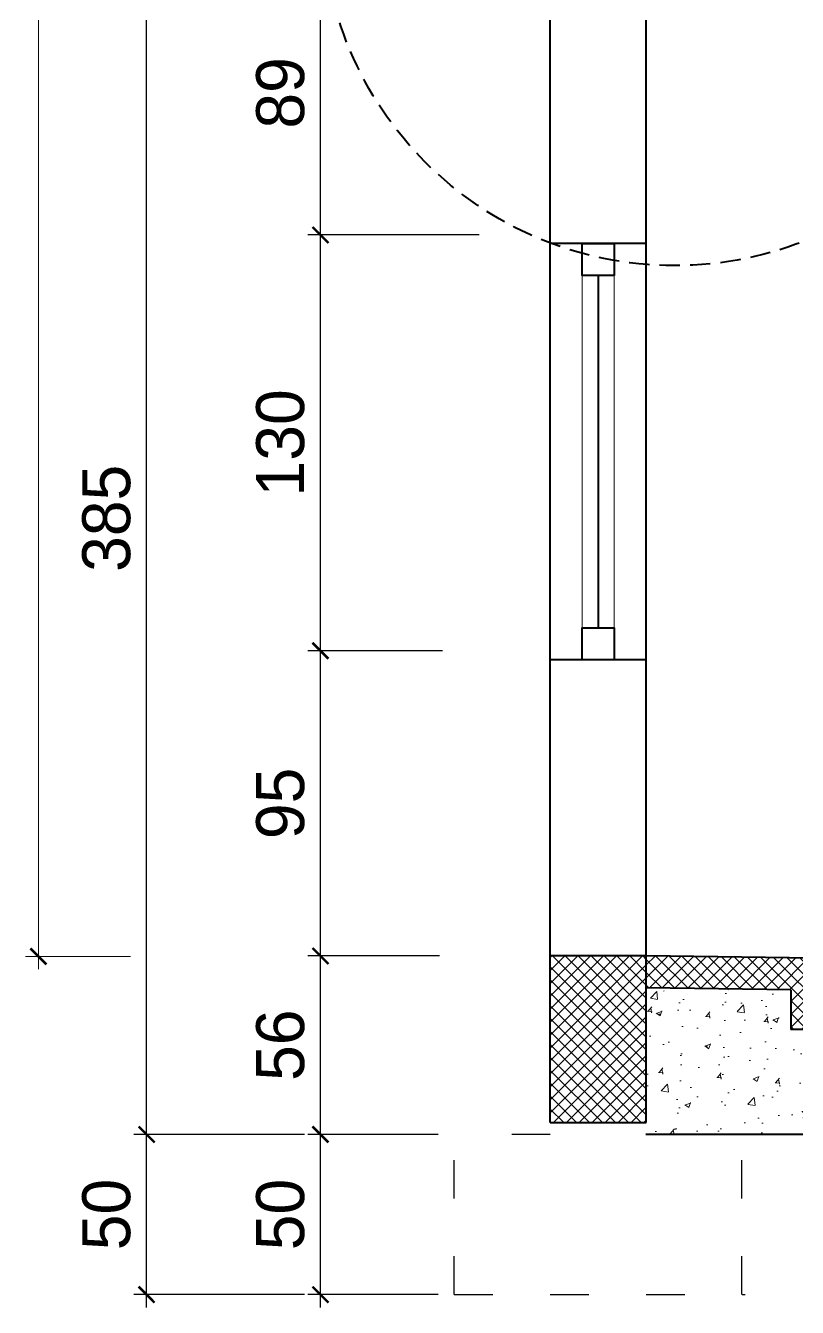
# Model space of a CAD drawing. Header units: millimetres. Extents: x 73 to 57768, y -40361 to 10065.
# Drawn here: x 53909.6 to 54150.8, y -11893.7 to -11493.4 of the extents above; entities that cross this region are included whole.
import ezdxf

# ---------------------------------------------------------------- set-up
doc = ezdxf.new("R2010")
doc.units = ezdxf.units.MM
doc.linetypes.add('ACAD_ISO03W100', pattern=[30, 12, -18])
doc.linetypes.add('DASHED2', pattern=[9.525, 6.35, -3.175])
for name, color, linetype, lineweight in [('cijevi', 151, 'ACAD_ISO03W100', 30), ('kote', 124, 'Continuous', 5), ('kote i srafura', 9, 'Continuous', 5), ('shrafura', 2, 'Continuous', 5)]:
    doc.layers.add(name, color=color, linetype=linetype, lineweight=lineweight)
doc.layers.add('pogled', color=7, linetype='Continuous', lineweight=5, true_color=0x8db1c3)
doc.layers.add('presjek', color=7, linetype='Continuous', lineweight=40, true_color=0xe37da2)
doc.styles.add('1na50', font='', dxfattribs={"height": 15})
doc.styles.get('1na50').set_extended_font_data('SwitzerlandCondLight BH')
doc.dimstyles.new('1na50', dxfattribs={"dimtxt": 2.5, "dimasz": 5, "dimexe": 4, "dimexo": 5, "dimgap": 5, "dimtad": 1, "dimdec": 0, "dimtxsty": '1na50', "dimblk": 'ARCHTICK', "dimcen": 2.5, "dimdle": 4, "dimadec": 0, "dimazin": 0, "dimtfac": 1, "dimtdec": 0, "dimtix": 1, "dimtmove": 0, "dimatfit": 3, "dimldrblk": 'ARCHTICK', "dimfxl": 1, "dimarcsym": 0})

# ---------------------------------------------------------------- blocks, each defined once
blk = doc.blocks.new('_ArchTick')
at = {"layer": 'kote', "color": 0, "const_width": 0.15}
blk.add_lwpolyline([(-0.5, -0.5), (0.5, 0.5)], dxfattribs=at)
blk = doc.blocks.new('*D1183')
at = {"layer": 'Defpoints', "color": 0}
for p in [(54001.79, -11839.74), (54043.61, -11839.74), (54043.61, -11889.74)]:
    blk.add_point(p, dxfattribs=at)
at = {"layer": 'kote i srafura', "color": 0, "lineweight": -2}
for p, q in [((54001.79, -11893.74), (54001.79, -11835.74)), ((54038.61, -11839.74), (53997.79, -11839.74)), ((54038.61, -11889.74), (53997.79, -11889.74))]:
    blk.add_line(p, q, dxfattribs=at)
at = {"layer": 'kote i srafura', "color": 0, "lineweight": -2, "xscale": 5, "yscale": 5, "zscale": 5}
for p, rotation in [((54001.79, -11839.74), 90), ((54001.79, -11889.74), 270)]:
    blk.add_blockref('_ArchTick', p, dxfattribs=dict(at, rotation=rotation))
at = {"layer": 'kote i srafura', "color": 0, "insert": (53989.29, -11864.74), "char_height": 15, "attachment_point": 5, "rotation": 90, "style": '1na50'}
blk.add_mtext('50', dxfattribs=at)
blk = doc.blocks.new('*D1184')
at = {"layer": 'Defpoints', "color": 0}
for p in [(54001.79, -11783.97), (54044.01, -11783.97), (54043.61, -11839.74)]:
    blk.add_point(p, dxfattribs=at)
at = {"layer": 'kote i srafura', "color": 0, "lineweight": -2}
for p, q in [((54001.79, -11843.74), (54001.79, -11779.97)), ((54039.01, -11783.97), (53997.79, -11783.97)), ((54038.61, -11839.74), (53997.79, -11839.74))]:
    blk.add_line(p, q, dxfattribs=at)
at = {"layer": 'kote i srafura', "color": 0, "lineweight": -2, "xscale": 5, "yscale": 5, "zscale": 5}
for p, rotation in [((54001.79, -11783.97), 90), ((54001.79, -11839.74), 270)]:
    blk.add_blockref('_ArchTick', p, dxfattribs=dict(at, rotation=rotation))
at = {"layer": 'kote i srafura', "color": 0, "insert": (53989.29, -11811.85), "char_height": 15, "attachment_point": 5, "rotation": 90, "style": '1na50'}
blk.add_mtext('56', dxfattribs=at)
blk = doc.blocks.new('*D1185')
at = {"layer": 'Defpoints', "color": 0}
for p in [(54001.79, -11688.66), (54044.96, -11688.66), (54044.01, -11783.97)]:
    blk.add_point(p, dxfattribs=at)
at = {"layer": 'kote i srafura', "color": 0, "lineweight": -2}
for p, q in [((54001.79, -11787.97), (54001.79, -11684.66)), ((54039.96, -11688.66), (53997.79, -11688.66)), ((54039.01, -11783.97), (53997.79, -11783.97))]:
    blk.add_line(p, q, dxfattribs=at)
at = {"layer": 'kote i srafura', "color": 0, "lineweight": -2, "xscale": 5, "yscale": 5, "zscale": 5}
for p, rotation in [((54001.79, -11688.66), 90), ((54001.79, -11783.97), 270)]:
    blk.add_blockref('_ArchTick', p, dxfattribs=dict(at, rotation=rotation))
at = {"layer": 'kote i srafura', "color": 0, "insert": (53989.29, -11736.32), "char_height": 15, "attachment_point": 5, "rotation": 90, "style": '1na50'}
blk.add_mtext('95', dxfattribs=at)
blk = doc.blocks.new('*D1186')
at = {"layer": 'Defpoints', "color": 0}
for p in [(54001.79, -11558.73), (54056.37, -11558.73), (54044.96, -11688.66)]:
    blk.add_point(p, dxfattribs=at)
at = {"layer": 'kote i srafura', "color": 0, "lineweight": -2}
for p, q in [((54001.79, -11692.66), (54001.79, -11554.73)), ((54051.37, -11558.73), (53997.79, -11558.73)), ((54039.96, -11688.66), (53997.79, -11688.66))]:
    blk.add_line(p, q, dxfattribs=at)
at = {"layer": 'kote i srafura', "color": 0, "lineweight": -2, "xscale": 5, "yscale": 5, "zscale": 5}
for p, rotation in [((54001.79, -11558.73), 90), ((54001.79, -11688.66), 270)]:
    blk.add_blockref('_ArchTick', p, dxfattribs=dict(at, rotation=rotation))
at = {"layer": 'kote i srafura', "color": 0, "insert": (53989.29, -11623.7), "char_height": 15, "attachment_point": 5, "rotation": 90, "style": '1na50'}
blk.add_mtext('130', dxfattribs=at)
blk = doc.blocks.new('*D1187')
at = {"layer": 'Defpoints', "color": 0}
for p in [(54001.79, -11470.04), (54059.53, -11470.04), (54056.37, -11558.73)]:
    blk.add_point(p, dxfattribs=at)
at = {"layer": 'kote i srafura', "color": 0, "lineweight": -2}
for p, q in [((54001.79, -11562.73), (54001.79, -11466.04)), ((54054.53, -11470.04), (53997.79, -11470.04)), ((54051.37, -11558.73), (53997.79, -11558.73))]:
    blk.add_line(p, q, dxfattribs=at)
at = {"layer": 'kote i srafura', "color": 0, "lineweight": -2, "xscale": 5, "yscale": 5, "zscale": 5}
for p, rotation in [((54001.79, -11470.04), 90), ((54001.79, -11558.73), 270)]:
    blk.add_blockref('_ArchTick', p, dxfattribs=dict(at, rotation=rotation))
at = {"layer": 'kote i srafura', "color": 0, "insert": (53989.29, -11514.39), "char_height": 15, "attachment_point": 5, "rotation": 90, "style": '1na50'}
blk.add_mtext('89', dxfattribs=at)
blk = doc.blocks.new('*D1188')
at = {"layer": 'Defpoints', "color": 0}
for p in [(53947.43, -11839.74), (54001.79, -11839.74), (54001.79, -11889.74)]:
    blk.add_point(p, dxfattribs=at)
at = {"layer": 'kote i srafura', "color": 0, "lineweight": -2}
for p, q in [((53947.43, -11893.74), (53947.43, -11835.74)), ((53996.79, -11839.74), (53943.43, -11839.74)), ((53996.79, -11889.74), (53943.43, -11889.74))]:
    blk.add_line(p, q, dxfattribs=at)
at = {"layer": 'kote i srafura', "color": 0, "lineweight": -2, "xscale": 5, "yscale": 5, "zscale": 5}
for p, rotation in [((53947.43, -11839.74), 90), ((53947.43, -11889.74), 270)]:
    blk.add_blockref('_ArchTick', p, dxfattribs=dict(at, rotation=rotation))
at = {"layer": 'kote i srafura', "color": 0, "insert": (53934.93, -11864.74), "char_height": 15, "attachment_point": 5, "rotation": 90, "style": '1na50'}
blk.add_mtext('50', dxfattribs=at)
blk = doc.blocks.new('*D1190')
at = {"layer": 'Defpoints', "color": 0}
for p in [(53947.43, -11454.79), (53992.52, -11454.79), (54001.79, -11839.74)]:
    blk.add_point(p, dxfattribs=at)
at = {"layer": 'kote i srafura', "color": 0, "lineweight": -2}
for p, q in [((53947.43, -11843.74), (53947.43, -11450.79)), ((53987.52, -11454.79), (53943.43, -11454.79)), ((53996.79, -11839.74), (53943.43, -11839.74))]:
    blk.add_line(p, q, dxfattribs=at)
at = {"layer": 'kote i srafura', "color": 0, "lineweight": -2, "xscale": 5, "yscale": 5, "zscale": 5}
for p, rotation in [((53947.43, -11454.79), 90), ((53947.43, -11839.74), 270)]:
    blk.add_blockref('_ArchTick', p, dxfattribs=dict(at, rotation=rotation))
at = {"layer": 'kote i srafura', "color": 0, "insert": (53934.93, -11647.27), "char_height": 15, "attachment_point": 5, "rotation": 90, "style": '1na50'}
blk.add_mtext('385', dxfattribs=at)

msp = doc.modelspace()

# ---------------------------------------------------------------- hatches: boundary and pattern name
at = {"layer": 'shrafura', "ltscale": 5}
h = msp.add_hatch(dxfattribs=at)
h.set_pattern_fill('ANSI37', color=256, scale=0.9, style=0)
h.paths.add_polyline_path([(54148.729, -11794.589), (54148.729, -11806.943), (54178.729, -11806.943), (54178.729, -11794.536), (54194.518, -11794.197), (54194.518, -11791.205, -0.4142136), (54193.467, -11790.155, -0.4142136), (54194.518, -11789.104), (54194.518, -11784.704, -0.25747), (54193.629, -11784.214), (54171.729, -11784.685), (54171.729, -11786.685), (54168.729, -11786.685), (54168.729, -11791.943, -1), (54158.729, -11791.943), (54158.729, -11786.685), (54155.729, -11786.685), (54155.729, -11784.685), (54103.611, -11783.97), (54103.611, -11793.97)])
at = {"layer": 'shrafura', "linetype": 'ACAD_ISO03W100', "ltscale": 5}
h = msp.add_hatch(dxfattribs=at)
h.set_pattern_fill('AR-CONC', color=256, scale=0.1, style=0)
h.set_pattern_definition([(50, (0, 0), (18.218467, -1.5939086), [1.905, -20.955]), (355, (0, 0), (-3.5242826, 19.105664), [1.524, -16.764]), (100.451, (1.518, -0.133), (14.69425, 17.511669), [1.619, -17.809]), (46.1842, (0, 5.08), (27.107904, -4.204233), [2.8575, -31.4325]), (96.6356, (2.26, 4.73), (23.740423, 24.742556), [2.4285, -26.7135]), (351.184, (0, 5.08), (23.74046, 24.742512), [2.286, -25.146]), (21, (2.54, 3.81), (15.161488, -10.226552), [1.905, -20.955]), (326, (2.54, 3.81), (6.180203, 18.4187966), [1.524, -16.764]), (71.4514, (3.803, 2.958), (21.341649, 8.192286), [1.619, -17.809]), (37.5, (0, 0), (0.3088603, 8.4555039), [0, -16.5608, 0, -17.018, 0, -16.8275]), (7.5, (0, 0), (6.6819663, 10.0180575), [0, -9.7028, 0, -16.1798, 0, -6.4135]), (327.5, (-5.664, 0), (13.5590595, -0.5728744), [0, -6.35, 0, -19.812, 0, -26.289]), (317.5, (-8.204, 0), (14.8129181, 2.542649), [0, -8.255, 0, -13.1572, 0, -18.669])])
h.paths.add_polyline_path([(54148.729, -11806.943), (54148.729, -11794.589), (54103.611, -11793.97), (54103.611, -11836.011), (54103.476, -11836.011), (54103.476, -11839.737), (54194.465, -11839.737), (54194.465, -11826.123), (54194.516, -11803.416, -0.4135578), (54193.467, -11802.366, -0.4142136), (54194.518, -11801.315), (54194.518, -11794.197), (54178.729, -11794.536), (54178.729, -11806.943)])

# ---------------------------------------------------------------- linework, layer by layer
at = {"layer": 'cijevi'}
for p, q in [((54043.611, -11889.737), (54043.611, -11839.737)), ((54073.611, -11839.737), (54043.611, -11839.737)), ((54103.476, -11839.737), (54133.476, -11839.737)), ((54133.476, -11889.737), (54133.476, -11839.737)), ((54043.611, -11889.737), (54134.48, -11889.737))]:
    msp.add_line(p, q, dxfattribs=at)
at = {"layer": 'kote i srafura'}
for p, q in [((53913.643, -11052.27), (53913.643, -11788.112)), ((53942.435, -11784.112), (53909.643, -11784.112))]:
    msp.add_line(p, q, dxfattribs=at)
at = {"layer": 'pogled'}
msp.add_line((54109.004, -11794.966), (54109.177, -11794.9), dxfattribs=at)
for points in [[(54083.611, -11571.451), (54083.611, -11681.451)], [(54093.611, -11571.451), (54093.611, -11681.451)]]:
    msp.add_lwpolyline(points, dxfattribs=at)
at = {"layer": 'presjek'}
for p, q in [((54103.611, -11836.011), (54103.611, -11462.954)), ((54073.611, -11836.011), (54073.611, -11469.971)), ((54103.611, -11783.97), (54073.611, -11783.97)), ((54155.729, -11784.685), (54103.611, -11783.97)), ((54148.729, -11794.589), (54103.611, -11793.97)), ((54148.729, -11794.589), (54148.729, -11806.943)), ((54178.729, -11806.943), (54148.729, -11806.943)), ((54073.611, -11836.011), (54103.611, -11836.011))]:
    msp.add_line(p, q, dxfattribs=at)
for points in [[(54103.611, -11561.451), (54073.611, -11561.451)], [(54093.611, -11571.451), (54083.611, -11571.451), (54083.611, -11561.451), (54093.611, -11561.451), (54093.611, -11571.451)], [(54088.611, -11571.451), (54088.611, -11681.451)], [(54093.611, -11691.451), (54083.611, -11691.451), (54083.611, -11681.451), (54093.611, -11681.451), (54093.611, -11691.451)], [(54103.611, -11691.451), (54073.611, -11691.451)], [(56018.611, -11839.737), (54103.476, -11839.737)]]:
    msp.add_lwpolyline(points, dxfattribs=at)
at = {"layer": 'presjek', "linetype": 'DASHED2'}
msp.add_circle((54112.5, -11458.193), 110.15, dxfattribs=at)
at = {"layer": 'shrafura', "ltscale": 5}
for p, q in [((54073.611, -11784.444), (54074.086, -11783.97)), ((54073.611, -11788.485), (54078.127, -11783.97)), ((54073.611, -11792.526), (54082.168, -11783.97)), ((54073.611, -11796.568), (54086.209, -11783.97)), ((54073.611, -11800.609), (54090.25, -11783.97)), ((54073.611, -11804.65), (54094.291, -11783.97)), ((54073.611, -11808.691), (54098.332, -11783.97)), ((54073.611, -11812.732), (54102.374, -11783.97)), ((54103.611, -11813.34), (54074.241, -11783.97)), ((54103.611, -11809.299), (54078.282, -11783.97)), ((54103.611, -11805.258), (54082.323, -11783.97)), ((54103.611, -11801.217), (54086.364, -11783.97)), ((54103.611, -11797.175), (54090.405, -11783.97)), ((54103.611, -11793.134), (54094.446, -11783.97)), ((54103.611, -11789.093), (54098.487, -11783.97)), ((54103.611, -11785.052), (54102.528, -11783.97)), ((54073.611, -11816.773), (54103.611, -11786.773)), ((54103.611, -11817.381), (54073.611, -11787.381)), ((54073.611, -11820.814), (54103.611, -11790.814)), ((54103.611, -11821.422), (54073.611, -11791.422)), ((54073.611, -11824.855), (54103.611, -11794.855)), ((54103.611, -11825.463), (54073.611, -11795.463)), ((54073.611, -11828.896), (54103.611, -11798.896)), ((54103.611, -11829.504), (54073.611, -11799.504)), ((54073.611, -11832.938), (54103.611, -11802.938)), ((54103.611, -11833.546), (54073.611, -11803.546)), ((54102.036, -11836.011), (54073.611, -11807.587)), ((54074.578, -11836.011), (54103.611, -11806.979)), ((54097.995, -11836.011), (54073.611, -11811.628)), ((54078.62, -11836.011), (54103.611, -11811.02)), ((54093.954, -11836.011), (54073.611, -11815.669)), ((54082.661, -11836.011), (54103.611, -11815.061)), ((54089.912, -11836.011), (54073.611, -11819.71)), ((54086.702, -11836.011), (54103.611, -11819.102)), ((54085.871, -11836.011), (54073.611, -11823.751)), ((54090.743, -11836.011), (54103.611, -11823.143)), ((54081.83, -11836.011), (54073.611, -11827.792)), ((54094.784, -11836.011), (54103.611, -11827.184)), ((54077.789, -11836.011), (54073.611, -11831.833)), ((54098.825, -11836.011), (54103.611, -11831.225)), ((54073.748, -11836.011), (54073.611, -11835.874)), ((54102.866, -11836.011), (54103.611, -11835.267))]:
    msp.add_line(p, q, dxfattribs=at)

# ---------------------------------------------------------------- block references
at = {"layer": 'kote i srafura', "xscale": 5, "yscale": 5, "zscale": 5, "rotation": 270}
msp.add_blockref('_ArchTick', (53913.643, -11784.112), dxfattribs=at)

# ---------------------------------------------------------------- dimensions: what is measured, and where the dimension line sits
at = {"layer": 'kote i srafura'}
for base, p1, p2, picture, middle in [((53947.435, -11454.793), (54001.794, -11839.737), (53992.517, -11454.793), '*D1190', (53934.935, -11647.265)), ((54001.794, -11470.039), (54056.368, -11558.733), (54059.534, -11470.039), '*D1187', (53989.294, -11514.386)), ((54001.794, -11558.733), (54044.964, -11688.665), (54056.368, -11558.733), '*D1186', (53989.294, -11623.699)), ((54001.794, -11688.665), (54044.014, -11783.97), (54044.964, -11688.665), '*D1185', (53989.294, -11736.317)), ((54001.794, -11783.97), (54043.611, -11839.737), (54044.014, -11783.97), '*D1184', (53989.294, -11811.853))]:
    dim = msp.add_linear_dim(base=base, p1=p1, p2=p2, angle=90, dimstyle='1na50', override={"dimtmove": 1}, dxfattribs=at)
    dim.commit()
    dim.dimension.update_dxf_attribs({"geometry": picture, "text_midpoint": middle})
for base, p1, p2, picture, middle in [((53947.435, -11839.737), (54001.794, -11889.737), (54001.794, -11839.737), '*D1188', (53934.935, -11864.737)), ((54001.794, -11839.737), (54043.611, -11889.737), (54043.611, -11839.737), '*D1183', (53989.294, -11864.737))]:
    dim = msp.add_linear_dim(base=base, p1=p1, p2=p2, angle=90, dimstyle='1na50', dxfattribs=at)
    dim.commit()
    dim.dimension.update_dxf_attribs({"geometry": picture, "text_midpoint": middle})

doc.saveas('drawing.dxf')
